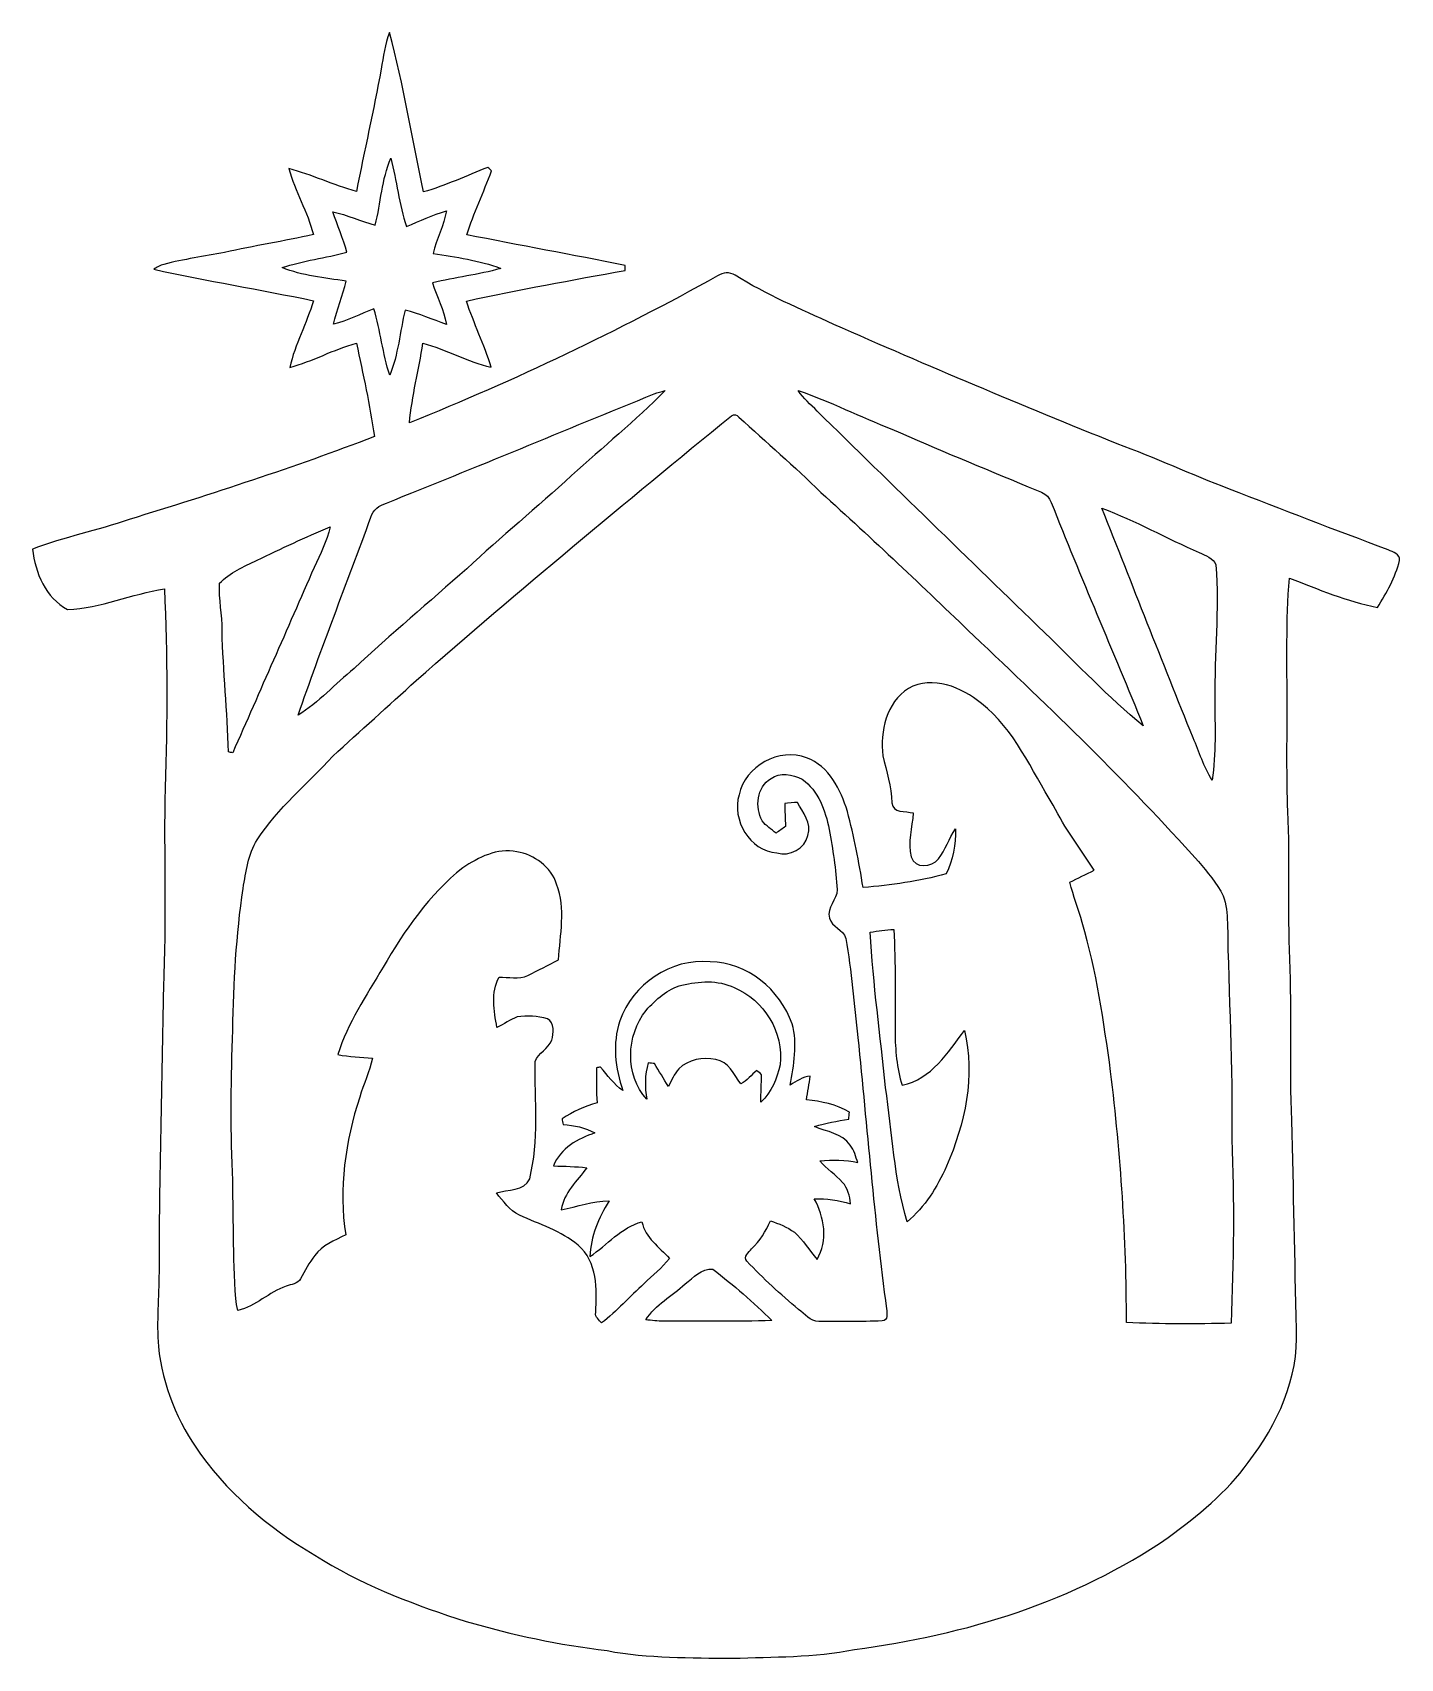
# Model space of a CAD drawing. Header units: centimetres. Extents: x -12.9 to 13.2, y -15.6 to 15.5.
import ezdxf

# ---------------------------------------------------------------- set-up
doc = ezdxf.new("R2010")
doc.units = ezdxf.units.CM
doc.header["$MEASUREMENT"] = 0
doc.layers.add('Layer 1', color=7, linetype='Continuous')

msp = doc.modelspace()

# ---------------------------------------------------------------- linework, layer by layer
at = {"layer": 'Layer 1', "color": 251}
for points, knots in [([(-6.29708, 14.76057), (-6.24875, 14.99517), (-6.23111, 15.23929), (-6.13375, 15.46084), (-6.13375, 15.46084), (-5.86916, 14.45789), (-5.70583, 13.4306), (-5.48746, 12.41672), (-5.48746, 12.41672), (-5.06554, 12.54054), (-4.66584, 12.72681), (-4.25732, 12.88697), (-4.25732, 12.88697), (-4.23474, 12.86404), (-4.21146, 12.84076), (-4.18853, 12.81747), (-4.18853, 12.81747), (-4.34128, 12.40931), (-4.53108, 12.0142), (-4.66372, 11.59898), (-4.66372, 11.59898), (-3.65689, 11.40389), (-2.64866, 11.2141), (-1.64253, 11.01549), (-1.64253, 11.01549), (-1.64253, 10.99185), (-1.64183, 10.94422), (-1.64183, 10.92024), (-1.64183, 10.92024), (-2.65218, 10.73432), (-3.66501, 10.55335), (-4.66901, 10.33427), (-4.66901, 10.33427), (-4.53002, 9.90741), (-4.32717, 9.50348), (-4.19982, 9.07309), (-4.19982, 9.07309), (-4.65102, 9.17152), (-5.05284, 9.4167), (-5.50086, 9.52747), (-5.50086, 9.52747), (-5.5753, 9.02017), (-5.70971, 8.52135), (-5.75592, 8.01017), (-5.75592, 8.01017), (-3.7398, 8.82015), (-1.77588, 9.7603), (0.12347, 10.81405), (0.12347, 10.81405), (0.22401, 10.88319), (0.35454, 10.89554), (0.45826, 10.8271), (0.45826, 10.8271), (1.0541, 10.45527), (1.70321, 10.18152), (2.33998, 9.88942), (2.33998, 9.88942), (4.12891, 9.09708), (5.93478, 8.34319), (7.74771, 7.60765), (7.74771, 7.60765), (8.46984, 7.34236), (9.1694, 7.02063), (9.88836, 6.74652), (9.88836, 6.74652), (10.89589, 6.35071), (11.9066, 5.96336), (12.92049, 5.58483), (12.92049, 5.58483), (13.00621, 5.5439), (13.15297, 5.50333), (13.13603, 5.38233), (13.13603, 5.38233), (13.05384, 5.05989), (12.89226, 4.76497), (12.71482, 4.48592), (12.71482, 4.48592), (12.13273, 4.60163), (11.58487, 4.83235), (11.03489, 5.04754), (11.03489, 5.04754), (10.9661, 4.23122), (10.99185, 3.41136), (10.98903, 2.59292), (10.98903, 2.59292), (10.9915, 1.92652), (10.97809, 1.25977), (11.00208, 0.59337), (11.00208, 0.59337), (11.05217, -0.34572), (10.99891, -1.28623), (11.04124, -2.22568), (11.04124, -2.22568), (11.08675, -3.25332), (11.03101, -4.28237), (11.0804, -5.31001), (11.0804, -5.31001), (11.11356, -6.63857), (11.13684, -7.96749), (11.16894, -9.29605), (11.16894, -9.29605), (11.21198, -10.22562), (10.80735, -11.11497), (10.2489, -11.8364), (10.2489, -11.8364), (9.8365, -12.40719), (9.2837, -12.85628), (8.71961, -13.26938), (8.71961, -13.26938), (6.95396, -14.48858), (4.84752, -15.13205), (2.73509, -15.40616), (2.73509, -15.40616), (1.96921, -15.56314), (1.18322, -15.54586), (0.40569, -15.57584), (0.40569, -15.57584), (-0.39123, -15.56103), (-1.19556, -15.57867), (-1.98226, -15.42909), (-1.98226, -15.42909), (-2.89384, -15.32043), (-3.79413, -15.12958), (-4.67501, -14.87099), (-4.67501, -14.87099), (-5.61552, -14.57149), (-6.54756, -14.22012), (-7.39599, -13.70859), (-7.39599, -13.70859), (-8.29416, -13.18789), (-9.13483, -12.53067), (-9.73984, -11.67836), (-9.73984, -11.67836), (-10.17482, -11.07581), (-10.47115, -10.36743), (-10.54488, -9.62519), (-10.54488, -9.62519), (-10.58404, -9.15106), (-10.53959, -8.67622), (-10.53324, -8.20244), (-10.53324, -8.20244), (-10.535, -6.39057), (-10.47644, -4.58011), (-10.45104, -2.7686), (-10.45104, -2.7686), (-10.39213, -1.49966), (-10.44575, -0.2286), (-10.41894, 1.04105), (-10.41894, 1.04105), (-10.3699, 2.30681), (-10.37555, 3.57434), (-10.43023, 4.83976), (-10.43023, 4.83976), (-11.05253, 4.74486), (-11.64273, 4.46687), (-12.27843, 4.44817), (-12.27843, 4.44817), (-12.69894, 4.66866), (-12.89685, 5.14773), (-12.94765, 5.59858), (-12.94765, 5.59858), (-12.34546, 5.82683), (-11.71046, 5.9563), (-11.10156, 6.16585), (-11.10156, 6.16585), (-9.52853, 6.64951), (-7.96078, 7.1568), (-6.42444, 7.747), (-6.42444, 7.747), (-6.51369, 8.34566), (-6.63822, 8.93833), (-6.76804, 9.52923), (-6.76804, 9.52923), (-7.20478, 9.41317), (-7.6013, 9.18175), (-8.03945, 9.06886), (-8.03945, 9.06886), (-7.94032, 9.51018), (-7.7149, 9.90882), (-7.58825, 10.34168), (-7.58825, 10.34168), (-8.60249, 10.55017), (-9.62484, 10.72233), (-10.63625, 10.9414), (-10.63625, 10.9414), (-10.57557, 10.97844), (-10.51384, 11.0169), (-10.44399, 11.03489), (-10.44399, 11.03489), (-10.06299, 11.13543), (-9.67105, 11.18482), (-9.28476, 11.26137), (-9.28476, 11.26137), (-8.72173, 11.38943), (-8.15093, 11.48009), (-7.58649, 11.60251), (-7.58649, 11.60251), (-7.70008, 12.03889), (-7.93997, 12.42801), (-8.05815, 12.86298), (-8.05815, 12.86298), (-7.61788, 12.74692), (-7.20408, 12.54936), (-6.76593, 12.42483), (-6.76593, 12.42483), (-6.62023, 13.20553), (-6.43361, 13.97811), (-6.29708, 14.76057), (-6.29708, 14.76057), (-6.29708, 14.76057), (-6.29708, 14.76057), (-6.29708, 14.76057)], [0, 0, 0, 0, 0.01851852, 0.01851852, 0.01851852, 0.01851852, 0.03703704, 0.03703704, 0.03703704, 0.03703704, 0.05555556, 0.05555556, 0.05555556, 0.05555556, 0.07407407, 0.07407407, 0.07407407, 0.07407407, 0.09259259, 0.09259259, 0.09259259, 0.09259259, 0.11111111, 0.11111111, 0.11111111, 0.11111111, 0.12962963, 0.12962963, 0.12962963, 0.12962963, 0.14814815, 0.14814815, 0.14814815, 0.14814815, 0.16666667, 0.16666667, 0.16666667, 0.16666667, 0.18518519, 0.18518519, 0.18518519, 0.18518519, 0.2037037, 0.2037037, 0.2037037, 0.2037037, 0.22222222, 0.22222222, 0.22222222, 0.22222222, 0.24074074, 0.24074074, 0.24074074, 0.24074074, 0.25925926, 0.25925926, 0.25925926, 0.25925926, 0.27777778, 0.27777778, 0.27777778, 0.27777778, 0.2962963, 0.2962963, 0.2962963, 0.2962963, 0.31481481, 0.31481481, 0.31481481, 0.31481481, 0.33333333, 0.33333333, 0.33333333, 0.33333333, 0.35185185, 0.35185185, 0.35185185, 0.35185185, 0.37037037, 0.37037037, 0.37037037, 0.37037037, 0.38888889, 0.38888889, 0.38888889, 0.38888889, 0.40740741, 0.40740741, 0.40740741, 0.40740741, 0.42592593, 0.42592593, 0.42592593, 0.42592593, 0.44444444, 0.44444444, 0.44444444, 0.44444444, 0.46296296, 0.46296296, 0.46296296, 0.46296296, 0.48148148, 0.48148148, 0.48148148, 0.48148148, 0.5, 0.5, 0.5, 0.5, 0.51851852, 0.51851852, 0.51851852, 0.51851852, 0.53703704, 0.53703704, 0.53703704, 0.53703704, 0.55555556, 0.55555556, 0.55555556, 0.55555556, 0.57407407, 0.57407407, 0.57407407, 0.57407407, 0.59259259, 0.59259259, 0.59259259, 0.59259259, 0.61111111, 0.61111111, 0.61111111, 0.61111111, 0.62962963, 0.62962963, 0.62962963, 0.62962963, 0.64814815, 0.64814815, 0.64814815, 0.64814815, 0.66666667, 0.66666667, 0.66666667, 0.66666667, 0.68518519, 0.68518519, 0.68518519, 0.68518519, 0.7037037, 0.7037037, 0.7037037, 0.7037037, 0.72222222, 0.72222222, 0.72222222, 0.72222222, 0.74074074, 0.74074074, 0.74074074, 0.74074074, 0.75925926, 0.75925926, 0.75925926, 0.75925926, 0.77777778, 0.77777778, 0.77777778, 0.77777778, 0.7962963, 0.7962963, 0.7962963, 0.7962963, 0.81481481, 0.81481481, 0.81481481, 0.81481481, 0.83333333, 0.83333333, 0.83333333, 0.83333333, 0.85185185, 0.85185185, 0.85185185, 0.85185185, 0.87037037, 0.87037037, 0.87037037, 0.87037037, 0.88888889, 0.88888889, 0.88888889, 0.88888889, 0.90740741, 0.90740741, 0.90740741, 0.90740741, 0.92592593, 0.92592593, 0.92592593, 0.92592593, 0.94444444, 0.94444444, 0.94444444, 0.94444444, 0.96296296, 0.96296296, 0.96296296, 0.96296296, 1, 1, 1, 1]), ([(-6.40821, 11.78525), (-6.68196, 11.85721), (-6.93984, 11.98033), (-7.21713, 12.03854), (-7.21713, 12.03854), (-7.13317, 11.77925), (-7.0231, 11.52913), (-6.94831, 11.26666), (-6.94831, 11.26666), (-7.35894, 11.15766), (-7.78334, 11.1058), (-8.18762, 10.9728), (-8.18762, 10.9728), (-7.79674, 10.82146), (-7.37764, 10.76925), (-6.96454, 10.71704), (-6.96454, 10.71704), (-7.0291, 10.43799), (-7.14022, 10.1727), (-7.20796, 9.89436), (-7.20796, 9.89436), (-6.93702, 9.95539), (-6.68937, 10.08451), (-6.43326, 10.18716), (-6.43326, 10.18716), (-6.31119, 9.76912), (-6.26428, 9.33344), (-6.13234, 8.91822), (-6.13234, 8.91822), (-5.96724, 9.31333), (-5.94043, 9.74831), (-5.83741, 10.16071), (-5.83741, 10.16071), (-5.56824, 10.09227), (-5.31283, 9.98185), (-5.05107, 9.89012), (-5.05107, 9.89012), (-5.09588, 10.16706), (-5.23381, 10.41576), (-5.31495, 10.68176), (-5.31495, 10.68176), (-4.8835, 10.78406), (-4.44218, 10.83769), (-4.01426, 10.95587), (-4.01426, 10.95587), (-4.42595, 11.11568), (-4.86904, 11.17353), (-5.30225, 11.24373), (-5.30225, 11.24373), (-5.24263, 11.52278), (-5.09729, 11.77572), (-5.05001, 12.059), (-5.05001, 12.059), (-5.30966, 11.97434), (-5.56048, 11.86533), (-5.8106, 11.75561), (-5.8106, 11.75561), (-5.95595, 12.17895), (-5.99899, 12.62874), (-6.11117, 13.06089), (-6.11117, 13.06089), (-6.28544, 12.65731), (-6.30132, 12.20787), (-6.40821, 11.78525), (-6.40821, 11.78525), (-6.40821, 11.78525), (-6.40821, 11.78525), (-6.40821, 11.78525)], [0, 0, 0, 0, 0.05555556, 0.05555556, 0.05555556, 0.05555556, 0.11111111, 0.11111111, 0.11111111, 0.11111111, 0.16666667, 0.16666667, 0.16666667, 0.16666667, 0.22222222, 0.22222222, 0.22222222, 0.22222222, 0.27777778, 0.27777778, 0.27777778, 0.27777778, 0.33333333, 0.33333333, 0.33333333, 0.33333333, 0.38888889, 0.38888889, 0.38888889, 0.38888889, 0.44444444, 0.44444444, 0.44444444, 0.44444444, 0.5, 0.5, 0.5, 0.5, 0.55555556, 0.55555556, 0.55555556, 0.55555556, 0.61111111, 0.61111111, 0.61111111, 0.61111111, 0.66666667, 0.66666667, 0.66666667, 0.66666667, 0.72222222, 0.72222222, 0.72222222, 0.72222222, 0.77777778, 0.77777778, 0.77777778, 0.77777778, 0.83333333, 0.83333333, 0.83333333, 0.83333333, 0.88888889, 0.88888889, 0.88888889, 0.88888889, 1, 1, 1, 1]), ([(-1.08691, 8.56262), (-2.78977, 7.87012), (-4.48557, 7.15962), (-6.19372, 6.47876), (-6.19372, 6.47876), (-6.32742, 6.43396), (-6.45478, 6.35176), (-6.49182, 6.20677), (-6.49182, 6.20677), (-6.95254, 4.94594), (-7.44291, 3.69535), (-7.88141, 2.42676), (-7.88141, 2.42676), (-7.48594, 2.6737), (-7.17338, 3.02824), (-6.81249, 3.31929), (-6.81249, 3.31929), (-6.11046, 3.97122), (-5.38021, 4.59211), (-4.66161, 5.22534), (-4.66161, 5.22534), (-4.00897, 5.83318), (-3.31999, 6.39974), (-2.66347, 7.00299), (-2.66347, 7.00299), (-2.07045, 7.54521), (-1.44039, 8.04827), (-0.87912, 8.62401), (-0.87912, 8.62401), (-0.94933, 8.60566), (-1.01882, 8.58661), (-1.08691, 8.56262), (-1.08691, 8.56262), (-1.08691, 8.56262), (-1.08691, 8.56262), (-1.08691, 8.56262)], [0, 0, 0, 0, 0.1, 0.1, 0.1, 0.1, 0.2, 0.2, 0.2, 0.2, 0.3, 0.3, 0.3, 0.3, 0.4, 0.4, 0.4, 0.4, 0.5, 0.5, 0.5, 0.5, 0.6, 0.6, 0.6, 0.6, 0.7, 0.7, 0.7, 0.7, 0.8, 0.8, 0.8, 0.8, 1, 1, 1, 1]), ([(1.66017, 8.62824), (1.7586, 8.47654), (1.89689, 8.35942), (2.02459, 8.23348), (2.02459, 8.23348), (3.46463, 6.81567), (4.91561, 5.40949), (6.36552, 4.00191), (6.36552, 4.00191), (6.98817, 3.40607), (7.57555, 2.77072), (8.24442, 2.22532), (8.24442, 2.22532), (7.66939, 3.65019), (7.05273, 5.05883), (6.4897, 6.48864), (6.4897, 6.48864), (6.42761, 6.68126), (6.2103, 6.7183), (6.04837, 6.78991), (6.04837, 6.78991), (5.18125, 7.15539), (4.30812, 7.50711), (3.44911, 7.89199), (3.44911, 7.89199), (2.84656, 8.12236), (2.27048, 8.41657), (1.66017, 8.62824), (1.66017, 8.62824), (1.66017, 8.62824), (1.66017, 8.62824), (1.66017, 8.62824)], [0, 0, 0, 0, 0.11111111, 0.11111111, 0.11111111, 0.11111111, 0.22222222, 0.22222222, 0.22222222, 0.22222222, 0.33333333, 0.33333333, 0.33333333, 0.33333333, 0.44444444, 0.44444444, 0.44444444, 0.44444444, 0.55555556, 0.55555556, 0.55555556, 0.55555556, 0.66666667, 0.66666667, 0.66666667, 0.66666667, 0.77777778, 0.77777778, 0.77777778, 0.77777778, 1, 1, 1, 1]), ([(0.38841, 8.14493), (-1.64077, 6.48935), (-3.6576, 4.81471), (-5.63033, 3.09033), (-5.63033, 3.09033), (-6.1535, 2.60174), (-6.69537, 2.13325), (-7.21748, 1.64359), (-7.21748, 1.64359), (-7.70925, 1.12324), (-8.26206, 0.6544), (-8.65893, 0.05186), (-8.65893, 0.05186), (-8.83955, -0.22401), (-8.86883, -0.56198), (-8.93128, -0.87736), (-8.93128, -0.87736), (-9.06039, -1.77236), (-9.11296, -2.67758), (-9.12636, -3.58105), (-9.12636, -3.58105), (-9.16093, -4.48627), (-9.17328, -5.39291), (-9.13024, -6.29814), (-9.13024, -6.29814), (-9.11437, -7.10212), (-9.12248, -7.90681), (-9.07027, -8.70973), (-9.07027, -8.70973), (-9.06357, -8.78593), (-9.04628, -8.86107), (-9.02864, -8.93551), (-9.02864, -8.93551), (-8.68574, -8.86037), (-8.4395, -8.5792), (-8.10895, -8.47372), (-8.10895, -8.47372), (-8.01335, -8.4328), (-7.88176, -8.43527), (-7.83519, -8.32838), (-7.83519, -8.32838), (-7.75229, -8.17668), (-7.67256, -8.02217), (-7.56179, -7.88776), (-7.56179, -7.88776), (-7.41821, -7.68914), (-7.18538, -7.59672), (-6.97265, -7.49441), (-6.97265, -7.49441), (-7.10953, -6.61388), (-6.98112, -5.70512), (-6.70525, -4.86304), (-6.70525, -4.86304), (-6.62623, -4.61433), (-6.52427, -4.37339), (-6.45936, -4.12044), (-6.45936, -4.12044), (-6.68196, -4.10386), (-6.90598, -4.09293), (-7.12541, -4.05095), (-7.12541, -4.05095), (-6.93208, -3.45052), (-6.57895, -2.92135), (-6.25969, -2.38301), (-6.25969, -2.38301), (-5.8487, -1.68346), (-5.38198, -0.99236), (-4.73781, -0.48542), (-4.73781, -0.48542), (-4.43865, -0.28504), (-4.08023, -0.10266), (-3.70911, -0.17709), (-3.70911, -0.17709), (-3.3722, -0.23354), (-3.05259, -0.46602), (-2.94887, -0.79939), (-2.94887, -0.79939), (-2.77107, -1.264), (-2.88184, -1.76354), (-2.91253, -2.24261), (-2.91253, -2.24261), (-3.10903, -2.33821), (-3.29988, -2.4451), (-3.49709, -2.53859), (-3.49709, -2.53859), (-3.66924, -2.61902), (-3.86539, -2.56716), (-4.04707, -2.57246), (-4.04707, -2.57246), (-4.20229, -2.86738), (-4.1469, -3.21557), (-4.08552, -3.5306), (-4.08552, -3.5306), (-3.95605, -3.46569), (-3.83328, -3.38773), (-3.69993, -3.33022), (-3.69993, -3.33022), (-3.50943, -3.30306), (-3.3087, -3.31505), (-3.12385, -3.37079), (-3.12385, -3.37079), (-2.97533, -3.43817), (-3.00955, -3.64913), (-3.03742, -3.77296), (-3.03742, -3.77296), (-3.11009, -3.93594), (-3.29283, -4.0199), (-3.3588, -4.185), (-3.3588, -4.185), (-3.36338, -4.92831), (-3.28119, -5.69031), (-3.46181, -6.42126), (-3.46181, -6.42126), (-3.55318, -6.66962), (-3.89079, -6.61952), (-4.09646, -6.69008), (-4.09646, -6.69008), (-3.96946, -6.84883), (-3.84669, -7.02592), (-3.65584, -7.11306), (-3.65584, -7.11306), (-3.27872, -7.29474), (-2.86173, -7.41292), (-2.53647, -7.68738), (-2.53647, -7.68738), (-2.17099, -8.01053), (-2.17346, -8.5284), (-2.20239, -8.97678), (-2.20239, -8.97678), (-2.21615, -9.0618), (-2.13466, -9.11472), (-2.0895, -9.17434), (-2.0895, -9.17434), (-1.79846, -8.94644), (-1.55222, -8.66987), (-1.27917, -8.42257), (-1.27917, -8.42257), (-1.11689, -8.26417), (-0.93557, -8.12271), (-0.79657, -7.94209), (-0.79657, -7.94209), (-0.98813, -7.71948), (-1.25906, -7.55474), (-1.31904, -7.24041), (-1.31904, -7.24041), (-1.71662, -7.35189), (-1.98226, -7.68421), (-2.31316, -7.90646), (-2.31316, -7.90646), (-2.30046, -7.52193), (-2.14559, -7.16703), (-1.94663, -6.8453), (-1.94663, -6.8453), (-2.2606, -6.83084), (-2.55411, -6.96313), (-2.85962, -7.01181), (-2.85962, -7.01181), (-2.80988, -6.68443), (-2.55764, -6.46324), (-2.37173, -6.20995), (-2.37173, -6.20995), (-2.58304, -6.18843), (-2.79541, -6.18031), (-3.00743, -6.17573), (-3.00743, -6.17573), (-2.8769, -5.83318), (-2.54176, -5.65785), (-2.21615, -5.54496), (-2.21615, -5.54496), (-2.40277, -5.44266), (-2.61444, -5.40032), (-2.82469, -5.38656), (-2.82469, -5.38656), (-2.83139, -5.34882), (-2.8381, -5.31142), (-2.84445, -5.27438), (-2.84445, -5.27438), (-2.63384, -5.14879), (-2.41618, -5.03414), (-2.17699, -4.9724), (-2.17699, -4.9724), (-2.19251, -4.74945), (-2.18758, -4.52614), (-2.18722, -4.30283), (-2.18722, -4.30283), (-2.16782, -4.29966), (-2.12866, -4.29295), (-2.10926, -4.28978), (-2.10926, -4.28978), (-1.97697, -4.44606), (-1.8542, -4.61574), (-1.68522, -4.73569), (-1.68522, -4.73569), (-1.83303, -4.30989), (-1.88489, -3.84316), (-1.74202, -3.40642), (-1.74202, -3.40642), (-1.50248, -2.70581), (-0.76376, -2.20486), (-0.0187, -2.2793), (-0.0187, -2.2793), (0.68756, -2.28706), (1.31974, -2.80846), (1.54517, -3.46357), (1.54517, -3.46357), (1.65664, -3.84881), (1.57515, -4.2485), (1.50883, -4.63374), (1.50883, -4.63374), (1.62877, -4.55895), (1.74837, -4.47604), (1.89265, -4.45982), (1.89265, -4.45982), (1.87219, -4.61186), (1.84256, -4.76215), (1.81822, -4.91384), (1.81822, -4.91384), (2.10256, -4.94559), (2.39042, -4.99604), (2.63737, -5.15056), (2.63737, -5.15056), (2.6349, -5.18301), (2.62961, -5.24827), (2.62678, -5.28108), (2.62678, -5.28108), (2.40841, -5.32306), (2.18581, -5.35234), (1.97485, -5.42537), (1.97485, -5.42537), (2.20521, -5.52521), (2.49802, -5.55237), (2.65042, -5.77921), (2.65042, -5.77921), (2.7305, -5.87481), (2.75943, -5.99757), (2.79788, -6.11329), (2.79788, -6.11329), (2.56152, -6.05437), (2.31669, -6.05861), (2.07574, -6.07942), (2.07574, -6.07942), (2.2038, -6.23217), (2.37455, -6.34083), (2.50684, -6.48935), (2.50684, -6.48935), (2.60738, -6.60083), (2.64901, -6.75076), (2.66065, -6.89751), (2.66065, -6.89751), (2.43593, -6.8266), (2.20098, -6.8012), (1.96603, -6.80156), (1.96603, -6.80156), (2.16217, -7.14798), (2.23555, -7.60483), (2.02071, -7.96008), (2.02071, -7.96008), (1.8736, -7.79004), (1.76213, -7.58825), (1.58785, -7.44326), (1.58785, -7.44326), (1.45168, -7.34095), (1.29046, -7.27745), (1.13065, -7.22383), (1.13065, -7.22383), (1.04387, -7.42174), (0.93274, -7.61048), (0.77329, -7.75935), (0.77329, -7.75935), (0.72566, -7.81826), (0.59902, -7.91492), (0.68368, -7.9943), (0.68368, -7.9943), (0.98743, -8.32591), (1.32821, -8.62118), (1.66617, -8.91752), (1.66617, -8.91752), (1.78576, -9.00148), (1.89371, -9.14259), (2.05352, -9.14541), (2.05352, -9.14541), (2.45639, -9.15141), (2.86103, -9.15035), (3.2639, -9.13553), (3.2639, -9.13553), (3.38173, -9.12566), (3.35456, -8.98701), (3.34574, -8.90623), (3.34574, -8.90623), (3.11573, -7.18326), (2.97392, -5.45077), (2.80106, -3.72181), (2.80106, -3.72181), (2.71674, -3.0928), (2.68711, -2.45604), (2.56857, -1.83197), (2.56857, -1.83197), (2.52801, -1.65876), (2.30046, -1.61784), (2.25743, -1.44321), (2.25743, -1.44321), (2.20169, -1.2446), (2.40665, -1.09432), (2.40594, -0.90205), (2.40594, -0.90205), (2.3816, -0.51576), (2.32198, -0.13194), (2.25319, 0.24836), (2.25319, 0.24836), (2.18017, 0.60678), (2.04823, 0.98672), (1.73461, 1.20509), (1.73461, 1.20509), (1.55681, 1.29152), (1.30634, 1.35608), (1.14476, 1.21744), (1.14476, 1.21744), (0.86642, 1.0601), (0.8315, 0.67204), (0.97578, 0.41063), (0.97578, 0.41063), (1.0474, 0.31679), (1.14794, 0.24941), (1.24072, 0.17745), (1.24072, 0.17745), (1.30034, 0.22084), (1.36066, 0.26388), (1.42134, 0.30656), (1.42134, 0.30656), (1.41358, 0.45297), (1.40758, 0.59902), (1.40406, 0.74471), (1.40406, 0.74471), (1.46509, 0.74965), (1.58679, 0.75953), (1.64783, 0.76482), (1.64783, 0.76482), (1.74519, 0.57573), (1.93005, 0.36371), (1.84609, 0.13441), (1.84609, 0.13441), (1.79634, -0.12171), (1.49507, -0.27376), (1.25342, -0.20144), (1.25342, -0.20144), (0.73096, -0.16051), (0.39229, 0.42827), (0.53269, 0.91123), (0.53269, 0.91123), (0.64982, 1.45733), (1.29893, 1.81539), (1.8221, 1.61466), (1.8221, 1.61466), (2.25284, 1.45662), (2.47297, 1.00365), (2.59927, 0.59302), (2.59927, 0.59302), (2.72803, 0.11465), (2.82081, -0.37324), (2.89983, -0.86219), (2.89983, -0.86219), (3.43359, -0.81986), (3.96663, -0.73872), (4.48451, -0.60219), (4.48451, -0.60219), (4.61645, -0.34149), (4.66796, -0.03422), (4.65984, 0.25753), (4.65984, 0.25753), (4.53849, 0.07444), (4.46934, -0.1397), (4.33634, -0.31574), (4.33634, -0.31574), (4.20793, -0.48119), (3.88832, -0.50447), (3.81494, -0.27764), (3.81494, -0.27764), (3.74438, -0.00318), (3.83716, 0.28681), (3.85586, 0.56374), (3.85586, 0.56374), (3.70981, 0.59902), (3.46393, 0.55668), (3.44876, 0.75812), (3.44876, 0.75812), (3.43888, 1.06574), (3.34504, 1.35608), (3.27731, 1.65241), (3.27731, 1.65241), (3.22016, 2.11737), (3.34327, 2.67229), (3.76308, 2.93934), (3.76308, 2.93934), (4.23157, 3.19511), (4.77802, 2.95945), (5.15832, 2.6543), (5.15832, 2.6543), (5.79296, 2.14771), (6.11046, 1.38218), (6.52815, 0.70944), (6.52815, 0.70944), (6.74299, 0.26811), (7.04885, -0.11712), (7.30744, -0.53164), (7.30744, -0.53164), (7.15292, -0.60678), (6.99805, -0.68051), (6.84671, -0.76165), (6.84671, -0.76165), (6.90562, -1.02411), (7.01287, -1.27176), (7.0806, -1.53141), (7.0806, -1.53141), (7.35506, -2.45921), (7.49194, -3.41947), (7.62317, -4.3755), (7.62317, -4.3755), (7.81297, -5.96441), (7.92903, -7.56391), (7.92268, -9.16481), (7.92268, -9.16481), (8.58802, -9.19903), (9.25477, -9.19656), (9.92046, -9.17857), (9.92046, -9.17857), (9.97056, -8.007), (9.98608, -6.83366), (9.93352, -5.66244), (9.93352, -5.66244), (9.95398, -4.28554), (9.8746, -2.91112), (9.85097, -1.53494), (9.85097, -1.53494), (9.84356, -1.36137), (9.83156, -1.18216), (9.77194, -1.01776), (9.77194, -1.01776), (9.64671, -0.77929), (9.4742, -0.56938), (9.29993, -0.36583), (9.29993, -0.36583), (7.94632, 1.14723), (6.48194, 2.55552), (5.00697, 3.94899), (5.00697, 3.94899), (4.04918, 4.87327), (3.08257, 5.78873), (2.09515, 6.68091), (2.09515, 6.68091), (1.59068, 7.17832), (1.04951, 7.63552), (0.53093, 8.11742), (0.53093, 8.11742), (0.49036, 8.17104), (0.44274, 8.18021), (0.38841, 8.14493), (0.38841, 8.14493), (0.38841, 8.14493), (0.38841, 8.14493), (0.38841, 8.14493)], [0, 0, 0, 0, 0.00862069, 0.00862069, 0.00862069, 0.00862069, 0.01724138, 0.01724138, 0.01724138, 0.01724138, 0.02586207, 0.02586207, 0.02586207, 0.02586207, 0.03448276, 0.03448276, 0.03448276, 0.03448276, 0.04310345, 0.04310345, 0.04310345, 0.04310345, 0.05172414, 0.05172414, 0.05172414, 0.05172414, 0.06034483, 0.06034483, 0.06034483, 0.06034483, 0.06896552, 0.06896552, 0.06896552, 0.06896552, 0.07758621, 0.07758621, 0.07758621, 0.07758621, 0.0862069, 0.0862069, 0.0862069, 0.0862069, 0.09482759, 0.09482759, 0.09482759, 0.09482759, 0.10344828, 0.10344828, 0.10344828, 0.10344828, 0.11206897, 0.11206897, 0.11206897, 0.11206897, 0.12068966, 0.12068966, 0.12068966, 0.12068966, 0.12931034, 0.12931034, 0.12931034, 0.12931034, 0.13793103, 0.13793103, 0.13793103, 0.13793103, 0.14655172, 0.14655172, 0.14655172, 0.14655172, 0.15517241, 0.15517241, 0.15517241, 0.15517241, 0.1637931, 0.1637931, 0.1637931, 0.1637931, 0.17241379, 0.17241379, 0.17241379, 0.17241379, 0.18103448, 0.18103448, 0.18103448, 0.18103448, 0.18965517, 0.18965517, 0.18965517, 0.18965517, 0.19827586, 0.19827586, 0.19827586, 0.19827586, 0.20689655, 0.20689655, 0.20689655, 0.20689655, 0.21551724, 0.21551724, 0.21551724, 0.21551724, 0.22413793, 0.22413793, 0.22413793, 0.22413793, 0.23275862, 0.23275862, 0.23275862, 0.23275862, 0.24137931, 0.24137931, 0.24137931, 0.24137931, 0.25, 0.25, 0.25, 0.25, 0.25862069, 0.25862069, 0.25862069, 0.25862069, 0.26724138, 0.26724138, 0.26724138, 0.26724138, 0.27586207, 0.27586207, 0.27586207, 0.27586207, 0.28448276, 0.28448276, 0.28448276, 0.28448276, 0.29310345, 0.29310345, 0.29310345, 0.29310345, 0.30172414, 0.30172414, 0.30172414, 0.30172414, 0.31034483, 0.31034483, 0.31034483, 0.31034483, 0.31896552, 0.31896552, 0.31896552, 0.31896552, 0.32758621, 0.32758621, 0.32758621, 0.32758621, 0.3362069, 0.3362069, 0.3362069, 0.3362069, 0.34482759, 0.34482759, 0.34482759, 0.34482759, 0.35344828, 0.35344828, 0.35344828, 0.35344828, 0.36206897, 0.36206897, 0.36206897, 0.36206897, 0.37068966, 0.37068966, 0.37068966, 0.37068966, 0.37931034, 0.37931034, 0.37931034, 0.37931034, 0.38793103, 0.38793103, 0.38793103, 0.38793103, 0.39655172, 0.39655172, 0.39655172, 0.39655172, 0.40517241, 0.40517241, 0.40517241, 0.40517241, 0.4137931, 0.4137931, 0.4137931, 0.4137931, 0.42241379, 0.42241379, 0.42241379, 0.42241379, 0.43103448, 0.43103448, 0.43103448, 0.43103448, 0.43965517, 0.43965517, 0.43965517, 0.43965517, 0.44827586, 0.44827586, 0.44827586, 0.44827586, 0.45689655, 0.45689655, 0.45689655, 0.45689655, 0.46551724, 0.46551724, 0.46551724, 0.46551724, 0.47413793, 0.47413793, 0.47413793, 0.47413793, 0.48275862, 0.48275862, 0.48275862, 0.48275862, 0.49137931, 0.49137931, 0.49137931, 0.49137931, 0.5, 0.5, 0.5, 0.5, 0.50862069, 0.50862069, 0.50862069, 0.50862069, 0.51724138, 0.51724138, 0.51724138, 0.51724138, 0.52586207, 0.52586207, 0.52586207, 0.52586207, 0.53448276, 0.53448276, 0.53448276, 0.53448276, 0.54310345, 0.54310345, 0.54310345, 0.54310345, 0.55172414, 0.55172414, 0.55172414, 0.55172414, 0.56034483, 0.56034483, 0.56034483, 0.56034483, 0.56896552, 0.56896552, 0.56896552, 0.56896552, 0.57758621, 0.57758621, 0.57758621, 0.57758621, 0.5862069, 0.5862069, 0.5862069, 0.5862069, 0.59482759, 0.59482759, 0.59482759, 0.59482759, 0.60344828, 0.60344828, 0.60344828, 0.60344828, 0.61206897, 0.61206897, 0.61206897, 0.61206897, 0.62068966, 0.62068966, 0.62068966, 0.62068966, 0.62931034, 0.62931034, 0.62931034, 0.62931034, 0.63793103, 0.63793103, 0.63793103, 0.63793103, 0.64655172, 0.64655172, 0.64655172, 0.64655172, 0.65517241, 0.65517241, 0.65517241, 0.65517241, 0.6637931, 0.6637931, 0.6637931, 0.6637931, 0.67241379, 0.67241379, 0.67241379, 0.67241379, 0.68103448, 0.68103448, 0.68103448, 0.68103448, 0.68965517, 0.68965517, 0.68965517, 0.68965517, 0.69827586, 0.69827586, 0.69827586, 0.69827586, 0.70689655, 0.70689655, 0.70689655, 0.70689655, 0.71551724, 0.71551724, 0.71551724, 0.71551724, 0.72413793, 0.72413793, 0.72413793, 0.72413793, 0.73275862, 0.73275862, 0.73275862, 0.73275862, 0.74137931, 0.74137931, 0.74137931, 0.74137931, 0.75, 0.75, 0.75, 0.75, 0.75862069, 0.75862069, 0.75862069, 0.75862069, 0.76724138, 0.76724138, 0.76724138, 0.76724138, 0.77586207, 0.77586207, 0.77586207, 0.77586207, 0.78448276, 0.78448276, 0.78448276, 0.78448276, 0.79310345, 0.79310345, 0.79310345, 0.79310345, 0.80172414, 0.80172414, 0.80172414, 0.80172414, 0.81034483, 0.81034483, 0.81034483, 0.81034483, 0.81896552, 0.81896552, 0.81896552, 0.81896552, 0.82758621, 0.82758621, 0.82758621, 0.82758621, 0.8362069, 0.8362069, 0.8362069, 0.8362069, 0.84482759, 0.84482759, 0.84482759, 0.84482759, 0.85344828, 0.85344828, 0.85344828, 0.85344828, 0.86206897, 0.86206897, 0.86206897, 0.86206897, 0.87068966, 0.87068966, 0.87068966, 0.87068966, 0.87931034, 0.87931034, 0.87931034, 0.87931034, 0.88793103, 0.88793103, 0.88793103, 0.88793103, 0.89655172, 0.89655172, 0.89655172, 0.89655172, 0.90517241, 0.90517241, 0.90517241, 0.90517241, 0.9137931, 0.9137931, 0.9137931, 0.9137931, 0.92241379, 0.92241379, 0.92241379, 0.92241379, 0.93103448, 0.93103448, 0.93103448, 0.93103448, 0.93965517, 0.93965517, 0.93965517, 0.93965517, 0.94827586, 0.94827586, 0.94827586, 0.94827586, 0.95689655, 0.95689655, 0.95689655, 0.95689655, 0.96551724, 0.96551724, 0.96551724, 0.96551724, 0.97413793, 0.97413793, 0.97413793, 0.97413793, 0.98275862, 0.98275862, 0.98275862, 0.98275862, 1, 1, 1, 1]), ([(7.45702, 6.37787), (8.03804, 4.91843), (8.60531, 3.45369), (9.19621, 1.99813), (9.19621, 1.99813), (9.31404, 1.72791), (9.39765, 1.44039), (9.55746, 1.18992), (9.55746, 1.18992), (9.64283, 1.70004), (9.60755, 2.21968), (9.61284, 2.73403), (9.61284, 2.73403), (9.6012, 3.5881), (9.69892, 4.44288), (9.63119, 5.2959), (9.63119, 5.2959), (9.59097, 5.43595), (9.42622, 5.46947), (9.31474, 5.53579), (9.31474, 5.53579), (8.68856, 5.80143), (8.09837, 6.14715), (7.45702, 6.37787), (7.45702, 6.37787), (7.45702, 6.37787), (7.45702, 6.37787), (7.45702, 6.37787)], [0, 0, 0, 0, 0.125, 0.125, 0.125, 0.125, 0.25, 0.25, 0.25, 0.25, 0.375, 0.375, 0.375, 0.375, 0.5, 0.5, 0.5, 0.5, 0.625, 0.625, 0.625, 0.625, 0.75, 0.75, 0.75, 0.75, 1, 1, 1, 1]), ([(-8.66316, 5.38621), (-8.91752, 5.26697), (-9.18422, 5.15161), (-9.38248, 4.94594), (-9.38248, 4.94594), (-9.39412, 4.64361), (-9.32533, 4.34269), (-9.33168, 4.03966), (-9.33168, 4.03966), (-9.31228, 3.26778), (-9.2269, 2.49943), (-9.20926, 1.72755), (-9.20926, 1.72755), (-9.1888, 1.72332), (-9.14753, 1.71521), (-9.12707, 1.71133), (-9.12707, 1.71133), (-8.60989, 2.89031), (-8.08884, 4.06753), (-7.5752, 5.24792), (-7.5752, 5.24792), (-7.46196, 5.50122), (-7.32543, 5.74851), (-7.2704, 6.02333), (-7.2704, 6.02333), (-7.74136, 5.82612), (-8.20385, 5.60917), (-8.66316, 5.38621), (-8.66316, 5.38621), (-8.66316, 5.38621), (-8.66316, 5.38621), (-8.66316, 5.38621)], [0, 0, 0, 0, 0.11111111, 0.11111111, 0.11111111, 0.11111111, 0.22222222, 0.22222222, 0.22222222, 0.22222222, 0.33333333, 0.33333333, 0.33333333, 0.33333333, 0.44444444, 0.44444444, 0.44444444, 0.44444444, 0.55555556, 0.55555556, 0.55555556, 0.55555556, 0.66666667, 0.66666667, 0.66666667, 0.66666667, 0.77777778, 0.77777778, 0.77777778, 0.77777778, 1, 1, 1, 1]), ([(3.03636, -1.71203), (3.08998, -2.70439), (3.23039, -3.69041), (3.32775, -4.67889), (3.32775, -4.67889), (3.45757, -5.53297), (3.48544, -6.41033), (3.7405, -7.24041), (3.7405, -7.24041), (4.0827, -6.96454), (4.31094, -6.57719), (4.49227, -6.18314), (4.49227, -6.18314), (4.84258, -5.37598), (5.04472, -4.45946), (4.83341, -3.58775), (4.83341, -3.58775), (4.51803, -4.01391), (4.20335, -4.51661), (3.64561, -4.63726), (3.64561, -4.63726), (3.54154, -4.30777), (3.51155, -3.96028), (3.51049, -3.61668), (3.51049, -3.61668), (3.50344, -2.96474), (3.52672, -2.31246), (3.48368, -1.66158), (3.48368, -1.66158), (3.33375, -1.6697), (3.18452, -1.69192), (3.03636, -1.71203), (3.03636, -1.71203), (3.03636, -1.71203), (3.03636, -1.71203), (3.03636, -1.71203)], [0, 0, 0, 0, 0.1, 0.1, 0.1, 0.1, 0.2, 0.2, 0.2, 0.2, 0.3, 0.3, 0.3, 0.3, 0.4, 0.4, 0.4, 0.4, 0.5, 0.5, 0.5, 0.5, 0.6, 0.6, 0.6, 0.6, 0.7, 0.7, 0.7, 0.7, 0.8, 0.8, 0.8, 0.8, 1, 1, 1, 1]), ([(-0.55809, -2.72521), (-0.83432, -2.79788), (-1.05234, -3.00073), (-1.24037, -3.20569), (-1.24037, -3.20569), (-1.62278, -3.68688), (-1.64465, -4.43442), (-1.22943, -4.90432), (-1.22943, -4.90432), (-1.26683, -4.67254), (-1.27071, -4.43724), (-1.19874, -4.21076), (-1.19874, -4.21076), (-1.16911, -4.21358), (-1.11054, -4.21852), (-1.08091, -4.22134), (-1.08091, -4.22134), (-0.99448, -4.36774), (-0.90558, -4.51238), (-0.81492, -4.65702), (-0.81492, -4.65702), (-0.7553, -4.54237), (-0.70556, -4.41854), (-0.61454, -4.324), (-0.61454, -4.324), (-0.4385, -4.13844), (-0.15275, -4.09893), (0.08855, -4.14196), (0.08855, -4.14196), (0.3369, -4.18465), (0.43427, -4.42807), (0.56656, -4.60939), (0.56656, -4.60939), (0.68439, -4.54589), (0.76976, -4.439), (0.86995, -4.35292), (0.86995, -4.35292), (0.90099, -4.37938), (0.93239, -4.40655), (0.96414, -4.43371), (0.96414, -4.43371), (0.9585, -4.60728), (0.94827, -4.78261), (0.95144, -4.95723), (0.95144, -4.95723), (1.15006, -4.77097), (1.26012, -4.50815), (1.31586, -4.24639), (1.31586, -4.24639), (1.39453, -3.62726), (1.00824, -3.00743), (0.43991, -2.77142), (0.43991, -2.77142), (0.12912, -2.61973), (-0.23142, -2.64795), (-0.55809, -2.72521), (-0.55809, -2.72521), (-0.55809, -2.72521), (-0.55809, -2.72521), (-0.55809, -2.72521)], [0, 0, 0, 0, 0.0625, 0.0625, 0.0625, 0.0625, 0.125, 0.125, 0.125, 0.125, 0.1875, 0.1875, 0.1875, 0.1875, 0.25, 0.25, 0.25, 0.25, 0.3125, 0.3125, 0.3125, 0.3125, 0.375, 0.375, 0.375, 0.375, 0.4375, 0.4375, 0.4375, 0.4375, 0.5, 0.5, 0.5, 0.5, 0.5625, 0.5625, 0.5625, 0.5625, 0.625, 0.625, 0.625, 0.625, 0.6875, 0.6875, 0.6875, 0.6875, 0.75, 0.75, 0.75, 0.75, 0.8125, 0.8125, 0.8125, 0.8125, 0.875, 0.875, 0.875, 0.875, 1, 1, 1, 1]), ([(-0.49565, -8.42857), (-0.74613, -8.65576), (-1.05692, -8.8265), (-1.24848, -9.11225), (-1.24848, -9.11225), (-1.13418, -9.12848), (-1.01918, -9.14012), (-0.90346, -9.13941), (-0.90346, -9.13941), (-0.21555, -9.13589), (0.47308, -9.15211), (1.16099, -9.12812), (1.16099, -9.12812), (0.80998, -8.77499), (0.42651, -8.45397), (0.03457, -8.14846), (0.03457, -8.14846), (-0.18768, -8.11883), (-0.33196, -8.31744), (-0.49565, -8.42857)], [0, 0, 0, 0, 0.16666667, 0.16666667, 0.16666667, 0.16666667, 0.33333333, 0.33333333, 0.33333333, 0.33333333, 0.5, 0.5, 0.5, 0.5, 0.66666667, 0.66666667, 0.66666667, 0.66666667, 1, 1, 1, 1])]:
    msp.add_open_spline(points, degree=3, knots=knots, dxfattribs=at)

doc.saveas('drawing.dxf')
